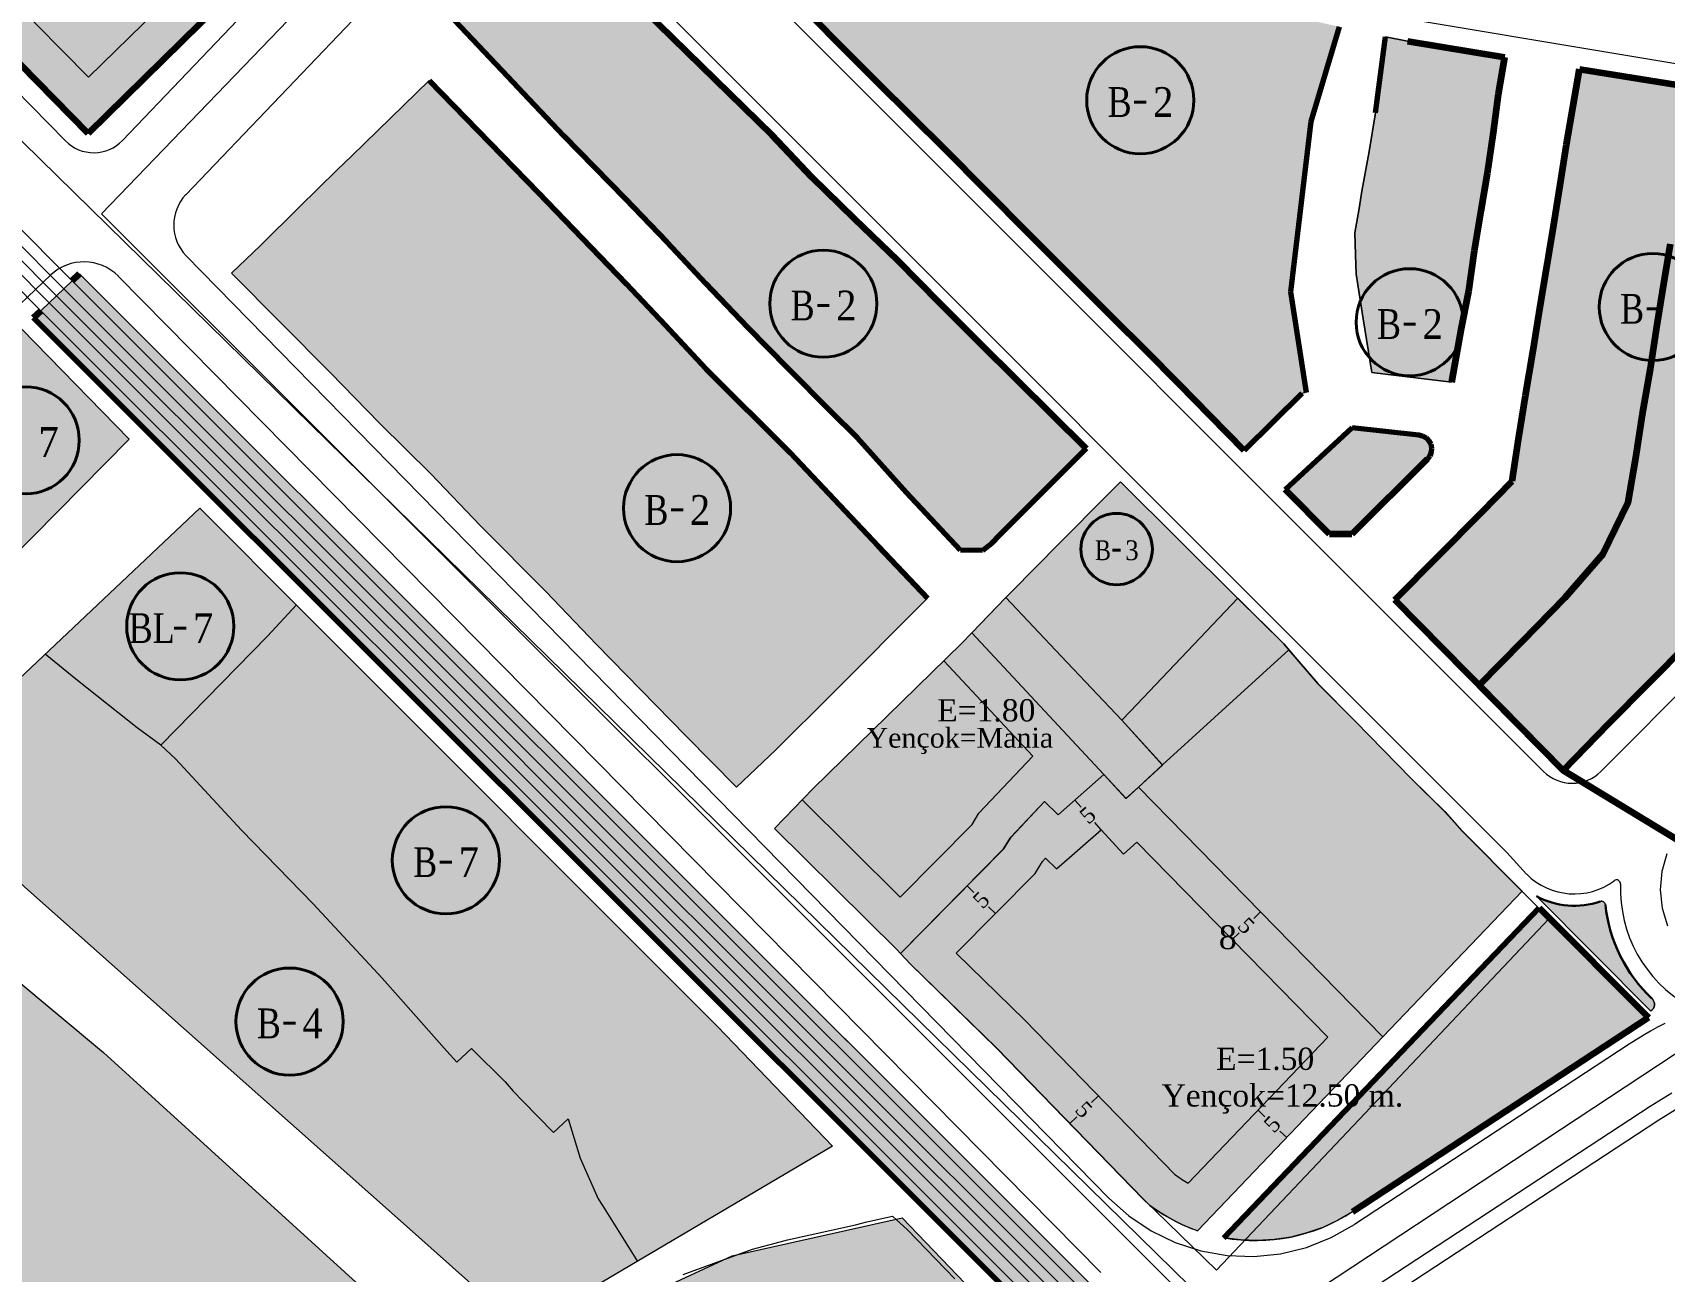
# Model space of a CAD drawing. Header units: metres. Extents: x 575880 to 576669, y 4390634 to 4391284.
# Drawn here: x 575994.5 to 576200.1, y 4390851.8 to 4391007.9 of the extents above; entities that cross this region are included whole.
import ezdxf

# ---------------------------------------------------------------- set-up
doc = ezdxf.new("R2010")
doc.units = ezdxf.units.M
for name, color, linetype, lineweight in [('B_ADAKENARI', 5, 'Continuous', 0), ('B_HAT_KADEME', 18, 'Continuous', 0), ('BALRAY_ÖNERI_HAT', 6, 'Continuous', 0), ('HAT_RAYLI_TOPLU_TAS', 9, 'Continuous', 0), ('KALDIRIM', 21, 'Continuous', 0), ('PL_ARA_ISTASYON_ALT', 9, 'Continuous', 0), ('PL_CAMI', 151, 'Continuous', 0), ('PL_IHA', 163, 'Continuous', 0), ('PL_KONUT_TICARET', 33, 'Continuous', 0), ('PL_KULTUREL_TESIS', 151, 'Continuous', 0), ('PL_PARK', 97, 'Continuous', 0), ('PL_PASIF_YESIL', 93, 'Continuous', 0), ('PL_RESMI_KURUM', 163, 'Continuous', 0), ('PL_TICARET', 12, 'Continuous', 0), ('PL_TRAFO_ALANI', 9, 'Continuous', 0), ('PROJE_ALAN_SINIRI', 30, 'Continuous', 90), ('ROL_CEPHE', 1, 'Continuous', 0), ('SEMBOL', 18, 'Continuous', 0), ('SM_YUKSEKLIK', 18, 'Continuous', 0), ('SNR_MAHALLE', 18, 'Continuous', 0), ('SNR_OZEL_PROJE', 18, 'Continuous', 0), ('SNR_SAGLIKLASTIRMA', 152, 'Continuous', 0), ('SNR_YAPIYAK', 18, 'Continuous', 0), ('TESCILLI_PARSEL', 18, 'Continuous', 5)]:
    doc.layers.add(name, color=color, linetype=linetype, lineweight=lineweight)
doc.styles.get("Standard").update_dxf_attribs({"font": 'times.ttf'})

msp = doc.modelspace()

# ---------------------------------------------------------------- hatches: boundary and pattern name
at = {"layer": 'PL_ARA_ISTASYON_ALT'}
msp.add_hatch(color=256, dxfattribs=at).paths.add_polyline_path([(576055.67, 4390922.22), (576062.77, 4390915.13), (576131.69, 4390846.26), (576190.04, 4390787.95), (576184.38, 4390782.29), (576057.12, 4390909.47), (576050.02, 4390916.56), (575994.58, 4390971.96), (575999.43, 4390976.63), (576000.34, 4390977.51)])
at = {"layer": 'PL_CAMI'}
msp.add_hatch(color=256, dxfattribs=at).paths.add_polyline_path([(576118.9, 4390842.99), (576102.03, 4390825.81), (576105.64, 4390803.74), (576106.8, 4390796.97), (576104.71, 4390792.6), (576104.05, 4390792.84), (576088.51, 4390800.99), (576086.03, 4390812.1), (576051.17, 4390836.46), (576072.67, 4390849.11), (576082.61, 4390853.72), (576104.02, 4390858.51)])
at = {"layer": 'PL_IHA'}
msp.add_hatch(color=256, dxfattribs=at).paths.add_polyline_path([(576129.45, 4390914.41), (576123.68, 4390909.33), (576121.98, 4390911), (576117.71, 4390906.49), (576116.81, 4390905.01), (576103.81, 4390891.85), (576103.39, 4390892.29), (576087.96, 4390907.58), (576092.81, 4390912.65), (576111.51, 4390930.9), (576112.81, 4390932.25)])
at = {"layer": 'PL_KONUT_TICARET'}
msp.add_hatch(color=256, dxfattribs=at).paths.add_polyline_path([(575940.81, 4391140.94), (575950.12, 4391132.98), (576044.4, 4391037.4), (576001.45, 4390995.22), (575893.14, 4391105.42), (575893.03, 4391105.53), (575893.03, 4391106), (575909.48, 4391122.81), (575914.04, 4391142.26)])
at = {"layer": 'PL_KULTUREL_TESIS'}
msp.add_hatch(color=256, dxfattribs=at).paths.add_polyline_path([(576132.24, 4390911.39), (576133.81, 4390912.82), (576164.62, 4390881.32), (576141.27, 4390856.87), (576140.47, 4390857.17), (576139.67, 4390857.5), (576138.9, 4390857.85), (576138.13, 4390858.24), (576137.39, 4390858.66), (576136.66, 4390859.1), (576135.94, 4390859.58), (576135.25, 4390860.08), (576134.42, 4390860.88), (576115.94, 4390879.91), (576105.04, 4390890.55), (576103.81, 4390891.85), (576116.81, 4390905.01), (576117.71, 4390906.49), (576121.98, 4390911), (576123.68, 4390909.33), (576129.45, 4390914.41)])
at = {"layer": 'PL_PARK'}
for points in [[(576169.13, 4390957.22), (576169.62, 4390957.09), (576170.06, 4390956.83), (576170.41, 4390956.47), (576170.64, 4390956.02), (576170.74, 4390955.52), (576170.69, 4390955.02), (576170.51, 4390954.54), (576170.21, 4390954.14), (576160.7, 4390944.7), (576157.87, 4390944.71), (576152.3, 4390950.32), (576160.76, 4390958.13)], [(576156.41, 4390925.86), (576161.13, 4390921.14), (576168.17, 4390913.9), (576172.39, 4390909.74), (576174.57, 4390907.33), (576182.16, 4390899.69), (576164.62, 4390881.32), (576133.81, 4390912.82), (576136.85, 4390915.6), (576152.76, 4390930.13)], [(576198.08, 4390883.78), (576160.79, 4390859.28), (576158.96, 4390858.21), (576157.05, 4390857.31), (576155.05, 4390856.6), (576153, 4390856.08), (576150.91, 4390855.76), (576148.79, 4390855.64), (576146.68, 4390855.72), (576144.58, 4390856), (576170.58, 4390883.22), (576184.31, 4390897.6)]]:
    msp.add_hatch(color=256, dxfattribs=at).paths.add_polyline_path(points)
at = {"layer": 'PL_PASIF_YESIL'}
msp.add_hatch(color=256, dxfattribs=at).paths.add_polyline_path([(576184.89, 4390898.62), (576185.87, 4390898.27), (576186.88, 4390898.03), (576187.9, 4390897.89), (576188.94, 4390897.86), (576189.98, 4390897.93), (576191, 4390898.12), (576191.99, 4390898.4), (576192.1, 4390898.43), (576192.21, 4390898.43), (576192.32, 4390898.4), (576192.42, 4390898.35), (576192.51, 4390898.28), (576192.58, 4390898.19), (576192.63, 4390898.09), (576192.65, 4390897.98), (576192.91, 4390896.32), (576193.3, 4390894.68), (576193.85, 4390893.08), (576194.53, 4390891.54), (576195.34, 4390890.06), (576196.29, 4390888.66), (576197.35, 4390887.35), (576198.52, 4390886.14), (576198.67, 4390885.97), (576198.77, 4390885.77), (576198.83, 4390885.55), (576198.84, 4390885.33), (576198.79, 4390885.11), (576198.7, 4390884.9), (576198.56, 4390884.72), (576198.39, 4390884.58), (576183.96, 4390899.07)])
at = {"layer": 'PL_RESMI_KURUM'}
msp.add_hatch(color=256, dxfattribs=at).paths.add_polyline_path([(576146.31, 4390936.64), (576152.13, 4390930.87), (576152.76, 4390930.13), (576136.85, 4390915.6), (576131.72, 4390921.26), (576124.09, 4390929.32), (576117.11, 4390936.7), (576117.11, 4390936.7), (576117.77, 4390937.38), (576123.95, 4390943.63), (576129.73, 4390949.47), (576131.53, 4390951.29)])
at = {"layer": 'PL_TICARET'}
for points in [[(576131.86, 4391025.47), (576147.83, 4391011.2), (576159.11, 4391008.66), (576155.54, 4390996.73), (576152.97, 4390975.23), (576154.93, 4390962.56), (576154.38, 4390962.41), (576147.14, 4390955.24), (576142.9, 4390959.58), (576138.89, 4390963.64), (576134.74, 4390967.86), (576130.61, 4390971.94), (576125.29, 4390977.27), (576119.97, 4390982.59), (576114.63, 4390987.96), (576109.39, 4390993.21), (576105.25, 4390997.35), (576100.9, 4391001.66), (576096.7, 4391005.86), (576092.48, 4391010.11), (576088.4, 4391014.25), (576083.55, 4391019.15), (576079.03, 4391023.7), (576074.31, 4391028.4), (576069.67, 4391032.98), (576065.49, 4391037.24), (576087.65, 4391059.96), (576092, 4391064.27)], [(576059.99, 4391022.47), (576064.89, 4391017.55), (576069.71, 4391012.57), (576087.62, 4390995.03), (576092.63, 4390989.69), (576097.99, 4390984.5), (576103.43, 4390979.25), (576108.74, 4390973.84), (576113.71, 4390968.92), (576118.53, 4390964.1), (576122.78, 4390959.9), (576127.23, 4390955.49), (576116.31, 4390944.58), (576115.28, 4390943.5), (576114.16, 4390942.63), (576111.37, 4390942.67), (576104.57, 4390949.94), (576098.4, 4390956.83), (576095.06, 4390960.14), (576089.68, 4390965.59), (576084.57, 4390970.75), (576079.3, 4390976.29), (576074.42, 4390981.49), (576069.16, 4390986.95), (576061.38, 4390994.92), (576056.29, 4391000.33), (576055.04, 4391001.65), (576043.46, 4391013.97), (576043.45, 4391016.87), (576054.22, 4391028.29)], [(576167.7, 4391006.85), (576179.94, 4391004.84), (576179.16, 4391000.17), (576178.5, 4390995.34), (576177.77, 4390990.18), (576176.96, 4390985.45), (576176.41, 4390982.18), (576176.11, 4390980.4), (576175.39, 4390975.31), (576174.43, 4390970.44), (576173.26, 4390963.85), (576163.23, 4390965.07), (576162.11, 4390971.85), (576161.25, 4390977.46), (576161.17, 4390979.93), (576161.08, 4390982.68), (576161.61, 4390985.77), (576161.97, 4390987.92), (576162.88, 4390992.95), (576163.69, 4390997.81), (576164.94, 4391007.41)], [(576218.91, 4390998.57), (576218.15, 4390993.26), (576217.38, 4390988.37), (576215.96, 4390979.1), (576215.15, 4390974.14), (576214.66, 4390971), (576214.31, 4390968.7), (576213.33, 4390963.23), (576212.35, 4390957.99), (576211.46, 4390952.19), (576210.6, 4390946.63), (576209.38, 4390940.64), (576207.55, 4390935.85), (576203.05, 4390930.87), (576198.11, 4390925.91), (576193.01, 4390920.73), (576187.35, 4390914.9), (576166.12, 4390936.43), (576177, 4390947.37), (576180.9, 4390951.36), (576181.75, 4390956.94), (576182.57, 4390962.15), (576183.54, 4390967.84), (576184.44, 4390973.41), (576185.35, 4390978.91), (576185.48, 4390979.64), (576186.21, 4390984), (576186.95, 4390988.74), (576187.77, 4390993.81), (576189.4, 4391003.3)], [(576058.18, 4390987.76), (576069.27, 4390976.27), (576074.15, 4390971.04), (576079.3, 4390965.53), (576089.92, 4390954.93), (576100.99, 4390943.2), (576107.23, 4390936.62), (576095.22, 4390924.56), (576088.12, 4390917.49), (576083.16, 4390912.8), (576076.79, 4390919.27), (576065.53, 4390930.79), (576059.14, 4390937.47), (576050.89, 4390945.74), (576044.63, 4390952.3), (576038.22, 4390958.65), (576031.96, 4390965.08), (576019.51, 4390977.59), (576023.18, 4390981.1), (576028.05, 4390985.91), (576032.82, 4390990.62), (576034.69, 4390992.37), (576044.43, 4391001.87)], [(576006.63, 4390956.69), (575994.57, 4390944.45), (575987.79, 4390937.64), (575973.11, 4390923.23), (575958.34, 4390937.2), (575972.04, 4390950.26), (575993.11, 4390970.54)], [(576028.69, 4390934.77), (576080.77, 4390882.64), (576095.26, 4390867.54), (576061.82, 4390847.8), (576060.54, 4390847.17), (576059.19, 4390846.76), (576057.78, 4390846.56), (576056.36, 4390846.59), (576054.96, 4390846.83), (576053.62, 4390847.3), (576052.37, 4390847.97), (576051.23, 4390848.83), (576041.55, 4390857.44), (576009.35, 4390886.08), (575993.45, 4390900.25), (575979.08, 4390913.54), (576015.52, 4390947.96)], [(575987.66, 4390892.93), (575991.71, 4390889.11), (576003.37, 4390879.36), (576040.81, 4390845.29), (576040.42, 4390842.51), (575998.72, 4390846.86), (575957.33, 4390849.26), (575923.37, 4390857.63), (575922.22, 4390870.54), (575922.26, 4390885.7), (575934.86, 4390887.03), (575954.74, 4390889.13), (575957.73, 4390892.12), (575949.44, 4390878.62), (575947.6, 4390874.22), (575946.9, 4390872.57), (575949.48, 4390871.06), (575966.61, 4390865.37), (575967.1, 4390868.29), (575968.63, 4390872.01), (575987.38, 4390893.2)]]:
    msp.add_hatch(color=256, dxfattribs=at).paths.add_polyline_path(points)
at = {"layer": 'PL_TRAFO_ALANI'}
msp.add_hatch(color=256, dxfattribs=at).paths.add_polyline_path([(576124.09, 4390929.32), (576131.72, 4390921.26), (576136.85, 4390915.6), (576133.81, 4390912.82), (576132.24, 4390911.39), (576129.45, 4390914.41), (576112.81, 4390932.25), (576117.11, 4390936.7)])

# ---------------------------------------------------------------- linework, layer by layer
at = {"layer": 'B_ADAKENARI', "lineweight": 120}
for p, q in [((576001.45, 4390995.22), (575893.14, 4391105.42)), ((576167.7, 4391006.85), (576179.94, 4391004.84)), ((576189.4, 4391003.3), (576218.91, 4390998.57)), ((575999.43, 4390976.63), (576000.34, 4390977.51)), ((575994.58, 4390971.96), (575995.51, 4390972.85)), ((576198.08, 4390883.78), (576160.79, 4390859.28))]:
    msp.add_line(p, q, dxfattribs=at)
at = {"layer": 'B_ADAKENARI', "lineweight": 158}
for p, q in [((576044.4, 4391037.4), (576001.45, 4390995.22)), ((576069.71, 4391012.57), (576087.62, 4390995.03)), ((576096.7, 4391005.86), (576092.48, 4391010.11)), ((576100.9, 4391001.66), (576096.7, 4391005.86)), ((576105.25, 4390997.35), (576100.9, 4391001.66)), ((576109.39, 4390993.21), (576105.25, 4390997.35)), ((576087.62, 4390995.03), (576092.63, 4390989.69)), ((576114.63, 4390987.96), (576109.39, 4390993.21)), ((576092.63, 4390989.69), (576097.99, 4390984.5)), ((576119.97, 4390982.59), (576114.63, 4390987.96)), ((576097.99, 4390984.5), (576103.43, 4390979.25)), ((576125.29, 4390977.27), (576119.97, 4390982.59)), ((576103.43, 4390979.25), (576108.74, 4390973.84)), ((576130.61, 4390971.94), (576125.29, 4390977.27)), ((576108.74, 4390973.84), (576113.71, 4390968.92)), ((576134.74, 4390967.86), (576130.61, 4390971.94)), ((576113.71, 4390968.92), (576118.53, 4390964.1)), ((576138.89, 4390963.64), (576134.74, 4390967.86)), ((576118.53, 4390964.1), (576122.78, 4390959.9)), ((576142.9, 4390959.58), (576138.89, 4390963.64)), ((576122.78, 4390959.9), (576127.23, 4390955.49)), ((576147.14, 4390955.24), (576142.9, 4390959.58)), ((576157.87, 4390944.71), (576152.3, 4390950.32)), ((576187.35, 4390914.9), (576166.12, 4390936.43)), ((576203.05, 4390930.87), (576198.11, 4390925.91)), ((576198.11, 4390925.91), (576193.01, 4390920.73)), ((576193.01, 4390920.73), (576187.35, 4390914.9)), ((576184.31, 4390897.6), (576198.08, 4390883.78))]:
    msp.add_line(p, q, dxfattribs=at)
at = {"layer": 'B_ADAKENARI', "lineweight": 70}
for p, q in [((576055.04, 4391001.65), (576043.46, 4391013.97)), ((576159.11, 4391008.66), (576155.54, 4390996.73)), ((576163.69, 4390997.81), (576164.94, 4391007.41)), ((576044.43, 4391001.87), (576058.18, 4390987.76)), ((576056.29, 4391000.33), (576055.04, 4391001.65)), ((576061.38, 4390994.92), (576056.29, 4391000.33)), ((576155.54, 4390996.73), (576152.97, 4390975.23)), ((576069.16, 4390986.95), (576061.38, 4390994.92)), ((576058.18, 4390987.76), (576069.27, 4390976.27)), ((576074.42, 4390981.49), (576069.16, 4390986.95)), ((576079.3, 4390976.29), (576074.42, 4390981.49)), ((576069.27, 4390976.27), (576074.15, 4390971.04)), ((576084.57, 4390970.75), (576079.3, 4390976.29)), ((576152.97, 4390975.23), (576154.93, 4390962.56)), ((576050.02, 4390916.56), (575994.58, 4390971.96)), ((576074.15, 4390971.04), (576079.3, 4390965.53)), ((576089.68, 4390965.59), (576084.57, 4390970.75)), ((576079.3, 4390965.53), (576089.92, 4390954.93)), ((576095.06, 4390960.14), (576089.68, 4390965.59)), ((576154.38, 4390962.41), (576147.14, 4390955.24)), ((576098.4, 4390956.83), (576095.06, 4390960.14)), ((576152.3, 4390950.32), (576160.76, 4390958.13)), ((576160.76, 4390958.13), (576169.13, 4390957.22)), ((576104.57, 4390949.94), (576098.4, 4390956.83)), ((576127.23, 4390955.49), (576116.31, 4390944.58)), ((576169.13, 4390957.22), (576169.62, 4390957.09)), ((576169.62, 4390957.09), (576170.06, 4390956.83)), ((576170.06, 4390956.83), (576170.41, 4390956.47)), ((576170.41, 4390956.47), (576170.64, 4390956.02)), ((576170.64, 4390956.02), (576170.74, 4390955.52)), ((576170.74, 4390955.52), (576170.69, 4390955.02)), ((576089.92, 4390954.93), (576100.99, 4390943.2)), ((576170.51, 4390954.54), (576170.21, 4390954.14)), ((576170.69, 4390955.02), (576170.51, 4390954.54)), ((576111.37, 4390942.67), (576104.57, 4390949.94)), ((576100.99, 4390943.2), (576107.23, 4390936.62)), ((576115.28, 4390943.5), (576114.16, 4390942.63)), ((576116.31, 4390944.58), (576115.28, 4390943.5)), ((576114.16, 4390942.63), (576111.37, 4390942.67)), ((576057.12, 4390909.47), (576050.02, 4390916.56)), ((576184.38, 4390782.29), (576057.12, 4390909.47)), ((576170.58, 4390883.22), (576184.31, 4390897.6)), ((576144.58, 4390856), (576170.58, 4390883.22))]:
    msp.add_line(p, q, dxfattribs=at)
at = {"layer": 'B_ADAKENARI', "lineweight": 0}
for p, q in [((576167.7, 4391006.85), (576164.94, 4391007.41)), ((576163.69, 4390997.81), (576162.88, 4390992.95)), ((576162.88, 4390992.95), (576161.97, 4390987.92)), ((576161.97, 4390987.92), (576161.61, 4390985.77)), ((576161.61, 4390985.77), (576161.08, 4390982.68)), ((576161.08, 4390982.68), (576161.17, 4390979.93)), ((576161.17, 4390979.93), (576161.25, 4390977.46)), ((576055.67, 4390922.22), (576000.34, 4390977.51)), ((576019.51, 4390977.59), (576031.96, 4390965.08)), ((576161.25, 4390977.46), (576162.11, 4390971.85)), ((576162.11, 4390971.85), (576163.23, 4390965.07)), ((576031.96, 4390965.08), (576038.22, 4390958.65)), ((576163.23, 4390965.07), (576173.26, 4390963.85)), ((576038.22, 4390958.65), (576044.63, 4390952.3)), ((576044.63, 4390952.3), (576050.89, 4390945.74)), ((576131.53, 4390951.29), (576129.73, 4390949.47)), ((576146.31, 4390936.64), (576131.53, 4390951.29)), ((576129.73, 4390949.47), (576123.95, 4390943.63)), ((576050.89, 4390945.74), (576059.14, 4390937.47)), ((576123.95, 4390943.63), (576117.77, 4390937.38)), ((576059.14, 4390937.47), (576065.53, 4390930.79)), ((576117.11, 4390936.7), (576112.81, 4390932.25)), ((576117.77, 4390937.38), (576117.11, 4390936.7)), ((576117.11, 4390936.7), (576117.11, 4390936.7)), ((576095.22, 4390924.56), (576107.23, 4390936.62)), ((576152.13, 4390930.87), (576146.31, 4390936.64)), ((576065.53, 4390930.79), (576076.79, 4390919.27)), ((576111.51, 4390930.9), (576092.81, 4390912.65)), ((576112.81, 4390932.25), (576111.51, 4390930.9)), ((576152.76, 4390930.13), (576152.13, 4390930.87)), ((576152.76, 4390930.13), (576152.76, 4390930.13)), ((576156.41, 4390925.86), (576152.76, 4390930.13)), ((576088.12, 4390917.49), (576095.22, 4390924.56)), ((576161.13, 4390921.14), (576156.41, 4390925.86)), ((576062.77, 4390915.13), (576055.67, 4390922.22)), ((576168.17, 4390913.9), (576161.13, 4390921.14)), ((576076.79, 4390919.27), (576083.16, 4390912.8)), ((576083.16, 4390912.8), (576088.12, 4390917.49)), ((576131.69, 4390846.26), (576062.77, 4390915.13)), ((576092.81, 4390912.65), (576087.96, 4390907.58)), ((576172.39, 4390909.74), (576168.17, 4390913.9)), ((576174.57, 4390907.33), (576172.39, 4390909.74)), ((576087.96, 4390907.58), (576103.39, 4390892.29)), ((576182.16, 4390899.69), (576174.57, 4390907.33)), ((576164.62, 4390881.32), (576182.16, 4390899.69)), ((576183.96, 4390899.07), (576198.39, 4390884.58)), ((576103.39, 4390892.29), (576103.81, 4390891.85)), ((576103.81, 4390891.85), (576105.04, 4390890.55)), ((576105.04, 4390890.55), (576115.94, 4390879.91)), ((576141.27, 4390856.87), (576164.62, 4390881.32)), ((576115.94, 4390879.91), (576134.42, 4390860.88)), ((576134.42, 4390860.88), (576135.25, 4390860.08))]:
    msp.add_line(p, q, dxfattribs=at)
at = {"layer": 'B_ADAKENARI', "lineweight": 100}
for p, q in [((576179.94, 4391004.84), (576179.16, 4391000.17)), ((576187.77, 4390993.81), (576189.4, 4391003.3)), ((576179.16, 4391000.17), (576178.5, 4390995.34)), ((576178.5, 4390995.34), (576177.77, 4390990.18)), ((576186.95, 4390988.74), (576187.77, 4390993.81)), ((576177.77, 4390990.18), (576176.96, 4390985.45)), ((576186.21, 4390984), (576186.95, 4390988.74)), ((576176.96, 4390985.45), (576176.41, 4390982.18)), ((576185.48, 4390979.64), (576186.21, 4390984)), ((576176.41, 4390982.18), (576176.11, 4390980.4)), ((576176.11, 4390980.4), (576175.39, 4390975.31)), ((576184.44, 4390973.41), (576185.35, 4390978.91)), ((576185.35, 4390978.91), (576185.48, 4390979.64)), ((576175.39, 4390975.31), (576174.43, 4390970.44)), ((576183.54, 4390967.84), (576184.44, 4390973.41)), ((576174.43, 4390970.44), (576173.26, 4390963.85)), ((576182.57, 4390962.15), (576183.54, 4390967.84)), ((576181.75, 4390956.94), (576182.57, 4390962.15)), ((576180.9, 4390951.36), (576181.75, 4390956.94)), ((576170.21, 4390954.14), (576160.7, 4390944.7)), ((576177, 4390947.37), (576180.9, 4390951.36)), ((576166.12, 4390936.43), (576177, 4390947.37)), ((576160.7, 4390944.7), (576157.87, 4390944.71))]:
    msp.add_line(p, q, dxfattribs=at)
at = {"layer": 'B_ADAKENARI'}
msp.add_line((576154.93, 4390962.56), (576154.38, 4390962.41), dxfattribs=at)
at = {"layer": 'B_ADAKENARI', "lineweight": 30}
for centre, radius, start, end in [((576188.73, 4390907.85), 10, 241.5097, 289.0702), ((576211.55, 4390899.98), 19, 186.0294, 226.7282)]:
    msp.add_arc(centre, radius, start, end, dxfattribs=at)
at = {"layer": 'B_ADAKENARI', "lineweight": 0}
for centre, radius, start, end in [((576192.16, 4390897.93), 0.5, 6.0294, 109.0702), ((576197.84, 4390885.42), 1, 303.2969, 46.7282), ((576148.58, 4390877.87), 22.23, 233.1532, 250.7993), ((576148.58, 4390877.87), 22.23, 259.6389, 303.2969)]:
    msp.add_arc(centre, radius, start, end, dxfattribs=at)
at = {"layer": 'B_HAT_KADEME'}
for p, q in [((576034.69, 4390992.37), (576044.43, 4391001.87)), ((576032.82, 4390990.62), (576034.69, 4390992.37)), ((576028.05, 4390985.91), (576032.82, 4390990.62)), ((576023.18, 4390981.1), (576028.05, 4390985.91)), ((576019.51, 4390977.59), (576023.18, 4390981.1)), ((576117.11, 4390936.7, 176.51), (576124.09, 4390929.32, 176.51)), ((576027.69, 4390935.78), (576024.07, 4390931.84)), ((576024.07, 4390931.84), (576010.63, 4390918.09)), ((576129.45, 4390914.41, 175.66), (576112.81, 4390932.25, 175.64)), ((576000.11, 4390926.25), (575996.03, 4390929.55)), ((576124.09, 4390929.32, 176.51), (576131.72, 4390921.26, 176.54)), ((576136.85, 4390915.6, 176.56), (576152.76, 4390930.13, 30.77)), ((576007.62, 4390920.28), (576000.11, 4390926.25)), ((576010.63, 4390918.09), (576007.62, 4390920.28)), ((576131.72, 4390921.26, 176.54), (576136.85, 4390915.6, 176.56)), ((576010.63, 4390918.09), (576012.47, 4390916.38)), ((576012.47, 4390916.38), (576020.77, 4390907.36)), ((576123.68, 4390909.33), (576129.45, 4390914.41)), ((576132.24, 4390911.39, 175.86), (576129.45, 4390914.41, 175.66)), ((576136.85, 4390915.6, 176.56), (576133.81, 4390912.82, 176.07)), ((576133.81, 4390912.82, 176.07), (576132.24, 4390911.39, 175.86)), ((576133.81, 4390912.82), (576164.62, 4390881.32)), ((576117.71, 4390906.49), (576121.98, 4390911)), ((576121.98, 4390911), (576123.68, 4390909.33)), ((576020.77, 4390907.36), (576023.81, 4390904.25)), ((576116.81, 4390905.01), (576117.71, 4390906.49)), ((576023.81, 4390904.25), (576029.82, 4390898.09)), ((576103.81, 4390891.85), (576116.81, 4390905.01)), ((576029.82, 4390898.09), (576038.5, 4390888.71)), ((576038.5, 4390888.71), (576042.46, 4390884.26)), ((576042.46, 4390884.26), (576046.67, 4390879.53)), ((576046.67, 4390879.53), (576047.91, 4390878.15)), ((576047.91, 4390878.15), (576049.76, 4390879.87)), ((576049.76, 4390879.87), (576054.01, 4390875.65)), ((576054.01, 4390875.65), (576055.01, 4390874.47)), ((576055.01, 4390874.47), (576056.23, 4390873.22)), ((576056.23, 4390873.22), (576060.1, 4390869.25)), ((576060.1, 4390869.25), (576061.96, 4390871)), ((576061.96, 4390871), (576063.46, 4390866.03)), ((576063.46, 4390866.03), (576065.72, 4390860.89)), ((576065.72, 4390860.89), (576066.26, 4390860.06)), ((576066.26, 4390860.06), (576070.66, 4390853.01))]:
    msp.add_line(p, q, dxfattribs=at)
at = {"layer": 'BALRAY_ÖNERI_HAT'}
for p, q in [((575989.13, 4390986.96), (576001.1, 4390974.95)), ((575986.29, 4390984.14), (575998.27, 4390972.12)), ((575988.11, 4390985.94), (576000.08, 4390973.93)), ((575985.27, 4390983.12), (575997.25, 4390971.1)), ((576053.75, 4390920.3), (576000.08, 4390973.93)), ((576054.77, 4390921.31), (576001.1, 4390974.95)), ((576051.94, 4390918.48), (575998.27, 4390972.12)), ((576050.92, 4390917.47), (575997.25, 4390971.1)), ((576060.85, 4390913.2), (576053.75, 4390920.3)), ((576061.87, 4390914.22), (576054.77, 4390921.31)), ((576059.04, 4390911.39), (576051.94, 4390918.48)), ((576058.02, 4390910.37), (576050.92, 4390917.47)), ((576189.13, 4390787.05), (576061.87, 4390914.22)), ((576188.11, 4390786.03), (576060.85, 4390913.2)), ((576185.29, 4390783.2), (576058.02, 4390910.37)), ((576186.3, 4390784.22), (576059.04, 4390911.39))]:
    msp.add_line(p, q, dxfattribs=at)
at = {"layer": 'HAT_RAYLI_TOPLU_TAS'}
for p, q in [((575987.2, 4390985.04), (575999.17, 4390973.03)), ((576052.85, 4390919.39), (575999.17, 4390973.03)), ((576059.94, 4390912.3), (576052.85, 4390919.39)), ((576187.21, 4390785.12), (576059.94, 4390912.3))]:
    msp.add_line(p, q, dxfattribs=at)
at = {"layer": 'KALDIRIM'}
for p, q in [((575893.03, 4391101.68), (575998.59, 4390994.28)), ((576044.72, 4391035.07), (576005.77, 4390994.33)), ((576184.86, 4390914.79), (576064.52, 4391035.25)), ((576052.53, 4391028.05), (576013.77, 4390987.49)), ((576180.22, 4390904.58), (576056.83, 4391028.1)), ((576217.48, 4391001.34), (576156.45, 4391011.52)), ((576013.81, 4390979.8), (576130.09, 4390861)), ((575923.91, 4390908), (575996.72, 4390977.34)), ((576005.25, 4390977.2), (576129.06, 4390851.62)), ((576192.09, 4390914.79), (576207, 4390929.78)), ((576180.22, 4390904.58), (576182.73, 4390901.83)), ((576200.4, 4390904.41), (576199.75, 4390902.18)), ((576199.75, 4390902.18), (576199.55, 4390899.87)), ((576199.55, 4390899.87), (576199.8, 4390897.56)), ((576199.8, 4390897.56), (576200.48, 4390895.34)), ((576197.42, 4390881.5), (576196.53, 4390880.96)), ((576198.32, 4390882.03), (576197.42, 4390881.5)), ((576199.24, 4390882.54), (576198.32, 4390882.03)), ((576200.16, 4390883.02), (576199.24, 4390882.54)), ((576195.65, 4390880.39), (576161.05, 4390857.66)), ((576196.53, 4390880.96), (576195.65, 4390880.39)), ((576201.03, 4390874.23), (576198.28, 4390872.55)), ((576198.28, 4390872.55), (576161.22, 4390848.2)), ((576130.09, 4390861), (576132.61, 4390858.76)), ((576132.61, 4390858.76), (576135.41, 4390856.89)), ((576135.41, 4390856.89), (576138.44, 4390855.41)), ((576158.11, 4390856.01), (576161.05, 4390857.66)), ((576138.44, 4390855.41), (576141.65, 4390854.37)), ((576151.69, 4390853.98), (576154.97, 4390854.78)), ((576154.97, 4390854.78), (576158.11, 4390856.01)), ((576141.65, 4390854.37), (576144.97, 4390853.78)), ((576144.97, 4390853.78), (576148.34, 4390853.65)), ((576148.34, 4390853.65), (576151.69, 4390853.98))]:
    msp.add_line(p, q, dxfattribs=at)
for centre, radius, start, end in [((576002.16, 4390997.78), 5, 224.5052, 316.2914), ((576017.77, 4390983.67), 5.54, 136.2914, 224.3862), ((576000.92, 4390972.93), 6.09, 44.5923, 133.5973), ((576188.47, 4390918.4), 5.11, 224.9704, 315.1511), ((576188.73, 4390907.85), 8.5, 225.1509, 306.3463), ((576194.06, 4390900.61), 0.5, 357.9485, 126.3463), ((576211.55, 4390899.98), 17, 177.9485, 239.9439)]:
    msp.add_arc(centre, radius, start, end, dxfattribs=at)
at = {"layer": 'PL_ARA_ISTASYON_ALT'}
msp.add_polyline3d([(576055.67, 4390922.22, 0), (576062.77, 4390915.13, 0), (576131.69, 4390846.26, 0), (576190.04, 4390787.95, 0), (576184.38, 4390782.29, 0), (576057.12, 4390909.47, 0), (576050.02, 4390916.56, 0), (575994.58, 4390971.96, 0), (575999.43, 4390976.63, 0), (576000.34, 4390977.51, 0), (576055.67, 4390922.22, 0)], close=True, dxfattribs=at)
at = {"layer": 'PL_CAMI'}
msp.add_polyline3d([(576118.9, 4390842.99, 0), (576102.03, 4390825.81, 0), (576105.64, 4390803.74, 0), (576106.8, 4390796.97, 0), (576104.71, 4390792.6, 0), (576104.05, 4390792.84, 0), (576088.51, 4390800.99, 0), (576086.03, 4390812.1, 0), (576051.17, 4390836.46, 0), (576072.67, 4390849.11, 0), (576082.61, 4390853.72, 0), (576104.02, 4390858.51, 0), (576118.9, 4390842.99, 0)], close=True, dxfattribs=at)
at = {"layer": 'PL_IHA'}
msp.add_polyline3d([(576129.45, 4390914.41, 0), (576123.68, 4390909.33, 0), (576121.98, 4390911, 0), (576117.71, 4390906.49, 0), (576116.81, 4390905.01, 0), (576103.81, 4390891.85, 0), (576103.39, 4390892.29, 0), (576087.96, 4390907.58, 0), (576092.81, 4390912.65, 0), (576111.51, 4390930.9, 0), (576112.81, 4390932.25, 0), (576129.45, 4390914.41, 0)], close=True, dxfattribs=at)
at = {"layer": 'PL_KONUT_TICARET'}
msp.add_polyline3d([(575940.81, 4391140.94, 0), (575950.12, 4391132.98, 0), (576044.4, 4391037.4, 0), (576001.45, 4390995.22, 0), (575893.14, 4391105.42, 0), (575893.03, 4391105.53, 0), (575893.03, 4391106, 0), (575909.48, 4391122.81, 0), (575914.04, 4391142.26, 0), (575940.81, 4391140.94, 0)], close=True, dxfattribs=at)
at = {"layer": 'PL_KULTUREL_TESIS'}
msp.add_polyline3d([(576132.24, 4390911.39, 0), (576133.81, 4390912.82, 0), (576164.62, 4390881.32, 0), (576141.27, 4390856.87, 0), (576140.47, 4390857.17, 0), (576139.67, 4390857.5, 0), (576138.9, 4390857.85, 0), (576138.13, 4390858.24, 0), (576137.39, 4390858.66, 0), (576136.66, 4390859.1, 0), (576135.94, 4390859.58, 0), (576135.25, 4390860.08, 0), (576134.42, 4390860.88, 0), (576115.94, 4390879.91, 0), (576105.04, 4390890.55, 0), (576103.81, 4390891.85, 0), (576116.81, 4390905.01, 0), (576117.71, 4390906.49, 0), (576121.98, 4390911, 0), (576123.68, 4390909.33, 0), (576129.45, 4390914.41, 0), (576132.24, 4390911.39, 0)], close=True, dxfattribs=at)
at = {"layer": 'PL_PARK'}
for points in [[(576169.13, 4390957.22, 0), (576169.62, 4390957.09, 0), (576170.06, 4390956.83, 0), (576170.41, 4390956.47, 0), (576170.64, 4390956.02, 0), (576170.74, 4390955.52, 0), (576170.69, 4390955.02, 0), (576170.51, 4390954.54, 0), (576170.21, 4390954.14, 0), (576160.7, 4390944.7, 0), (576157.87, 4390944.71, 0), (576152.3, 4390950.32, 0), (576160.76, 4390958.13, 0), (576169.13, 4390957.22, 0)], [(576156.41, 4390925.86, 0), (576161.13, 4390921.14, 0), (576168.17, 4390913.9, 0), (576172.39, 4390909.74, 0), (576174.57, 4390907.33, 0), (576182.16, 4390899.69, 0), (576164.62, 4390881.32, 0), (576133.81, 4390912.82, 0), (576136.85, 4390915.6, 0), (576152.76, 4390930.13, 0), (576156.41, 4390925.86, 0)], [(576198.08, 4390883.78, 0), (576160.79, 4390859.28, 0), (576158.96, 4390858.21, 0), (576157.05, 4390857.31, 0), (576155.05, 4390856.6, 0), (576153, 4390856.08, 0), (576150.91, 4390855.76, 0), (576148.79, 4390855.64, 0), (576146.68, 4390855.72, 0), (576144.58, 4390856, 0), (576170.58, 4390883.22, 0), (576184.31, 4390897.6, 0), (576198.08, 4390883.78, 0)]]:
    msp.add_polyline3d(points, close=True, dxfattribs=at)
at = {"layer": 'PL_PASIF_YESIL'}
msp.add_polyline3d([(576184.89, 4390898.62, 0), (576185.87, 4390898.27, 0), (576186.88, 4390898.03, 0), (576187.9, 4390897.89, 0), (576188.94, 4390897.86, 0), (576189.98, 4390897.93, 0), (576191, 4390898.12, 0), (576191.99, 4390898.4, 0), (576192.1, 4390898.43, 0), (576192.21, 4390898.43, 0), (576192.32, 4390898.4, 0), (576192.42, 4390898.35, 0), (576192.51, 4390898.28, 0), (576192.58, 4390898.19, 0), (576192.63, 4390898.09, 0), (576192.65, 4390897.98, 0), (576192.91, 4390896.32, 0), (576193.3, 4390894.68, 0), (576193.85, 4390893.08, 0), (576194.53, 4390891.54, 0), (576195.34, 4390890.06, 0), (576196.29, 4390888.66, 0), (576197.35, 4390887.35, 0), (576198.52, 4390886.14, 0), (576198.67, 4390885.97, 0), (576198.77, 4390885.77, 0), (576198.83, 4390885.55, 0), (576198.84, 4390885.33, 0), (576198.79, 4390885.11, 0), (576198.7, 4390884.9, 0), (576198.56, 4390884.72, 0), (576198.39, 4390884.58, 0), (576183.96, 4390899.07, 0), (576184.89, 4390898.62, 0)], close=True, dxfattribs=at)
at = {"layer": 'PL_RESMI_KURUM'}
msp.add_polyline3d([(576146.31, 4390936.64, 0), (576152.13, 4390930.87, 0), (576152.76, 4390930.13, 0), (576136.85, 4390915.6, 0), (576131.72, 4390921.26, 0), (576124.09, 4390929.32, 0), (576117.11, 4390936.7, 0), (576117.11, 4390936.7, 0), (576117.77, 4390937.38, 0), (576123.95, 4390943.63, 0), (576129.73, 4390949.47, 0), (576131.53, 4390951.29, 0), (576146.31, 4390936.64, 0)], close=True, dxfattribs=at)
at = {"layer": 'PL_TICARET'}
for points in [[(576069.71, 4391012.57, 0), (576087.62, 4390995.03, 0), (576092.63, 4390989.69, 0), (576097.99, 4390984.5, 0), (576103.43, 4390979.25, 0), (576108.74, 4390973.84, 0), (576113.71, 4390968.92, 0), (576118.53, 4390964.1, 0), (576122.78, 4390959.9, 0), (576127.23, 4390955.49, 0), (576116.31, 4390944.58, 0), (576115.28, 4390943.5, 0), (576114.16, 4390942.63, 0), (576111.37, 4390942.67, 0), (576104.57, 4390949.94, 0), (576098.4, 4390956.83, 0), (576095.06, 4390960.14, 0), (576089.68, 4390965.59, 0), (576084.57, 4390970.75, 0), (576079.3, 4390976.29, 0), (576074.42, 4390981.49, 0), (576069.16, 4390986.95, 0), (576061.38, 4390994.92, 0), (576056.29, 4391000.33, 0), (576055.04, 4391001.65, 0), (576043.46, 4391013.97, 0)], [(576159.11, 4391008.66, 0), (576155.54, 4390996.73, 0), (576152.97, 4390975.23, 0), (576154.93, 4390962.56, 0), (576154.38, 4390962.41, 0), (576147.14, 4390955.24, 0), (576142.9, 4390959.58, 0), (576138.89, 4390963.64, 0), (576134.74, 4390967.86, 0), (576130.61, 4390971.94, 0), (576125.29, 4390977.27, 0), (576119.97, 4390982.59, 0), (576114.63, 4390987.96, 0), (576109.39, 4390993.21, 0), (576105.25, 4390997.35, 0), (576100.9, 4391001.66, 0), (576096.7, 4391005.86, 0), (576092.48, 4391010.11, 0)], [(576203.05, 4390930.87, 0), (576198.11, 4390925.91, 0), (576193.01, 4390920.73, 0), (576187.35, 4390914.9, 0), (576166.12, 4390936.43, 0), (576177, 4390947.37, 0), (576180.9, 4390951.36, 0), (576181.75, 4390956.94, 0), (576182.57, 4390962.15, 0), (576183.54, 4390967.84, 0), (576184.44, 4390973.41, 0), (576185.35, 4390978.91, 0), (576185.48, 4390979.64, 0), (576186.21, 4390984, 0), (576186.95, 4390988.74, 0), (576187.77, 4390993.81, 0), (576189.4, 4391003.3, 0), (576218.91, 4390998.57, 0)]]:
    msp.add_polyline3d(points, dxfattribs=at)
for points in [[(576167.7, 4391006.85, 0), (576179.94, 4391004.84, 0), (576179.16, 4391000.17, 0), (576178.5, 4390995.34, 0), (576177.77, 4390990.18, 0), (576176.96, 4390985.45, 0), (576176.41, 4390982.18, 0), (576176.11, 4390980.4, 0), (576175.39, 4390975.31, 0), (576174.43, 4390970.44, 0), (576173.26, 4390963.85, 0), (576163.23, 4390965.07, 0), (576162.11, 4390971.85, 0), (576161.25, 4390977.46, 0), (576161.17, 4390979.93, 0), (576161.08, 4390982.68, 0), (576161.61, 4390985.77, 0), (576161.97, 4390987.92, 0), (576162.88, 4390992.95, 0), (576163.69, 4390997.81, 0), (576164.94, 4391007.41, 0), (576167.7, 4391006.85, 0)], [(576058.18, 4390987.76, 0), (576069.27, 4390976.27, 0), (576074.15, 4390971.04, 0), (576079.3, 4390965.53, 0), (576089.92, 4390954.93, 0), (576100.99, 4390943.2, 0), (576107.23, 4390936.62, 0), (576095.22, 4390924.56, 0), (576088.12, 4390917.49, 0), (576083.16, 4390912.8, 0), (576076.79, 4390919.27, 0), (576065.53, 4390930.79, 0), (576059.14, 4390937.47, 0), (576050.89, 4390945.74, 0), (576044.63, 4390952.3, 0), (576038.22, 4390958.65, 0), (576031.96, 4390965.08, 0), (576019.51, 4390977.59, 0), (576023.18, 4390981.1, 0), (576028.05, 4390985.91, 0), (576032.82, 4390990.62, 0), (576034.69, 4390992.37, 0), (576044.43, 4391001.87, 0), (576058.18, 4390987.76, 0)], [(576006.63, 4390956.69, 0), (575994.57, 4390944.45, 0), (575987.79, 4390937.64, 0), (575973.11, 4390923.23, 0), (575958.34, 4390937.2, 0), (575972.04, 4390950.26, 0), (575993.11, 4390970.54, 0), (576006.63, 4390956.69, 0)], [(576028.69, 4390934.77, 0), (576080.77, 4390882.64, 0), (576095.26, 4390867.54, 0), (576061.82, 4390847.8, 0), (576060.54, 4390847.17, 0), (576059.19, 4390846.76, 0), (576057.78, 4390846.56, 0), (576056.36, 4390846.59, 0), (576054.96, 4390846.83, 0), (576053.62, 4390847.3, 0), (576052.37, 4390847.97, 0), (576051.23, 4390848.83, 0), (576041.55, 4390857.44, 0), (576009.35, 4390886.08, 0), (575993.45, 4390900.25, 0), (575979.08, 4390913.54, 0), (576015.52, 4390947.96, 0), (576028.69, 4390934.77, 0)], [(575987.66, 4390892.93, 0), (575991.71, 4390889.11, 0), (576003.37, 4390879.36, 0), (576040.81, 4390845.29, 0), (576040.42, 4390842.51, 0), (575998.72, 4390846.86, 0), (575957.33, 4390849.26, 0), (575923.37, 4390857.63, 0), (575922.22, 4390870.54, 0), (575922.26, 4390885.7, 0), (575934.86, 4390887.03, 0), (575954.74, 4390889.13, 0), (575957.73, 4390892.12, 0), (575949.44, 4390878.62, 0), (575947.6, 4390874.22, 0), (575946.9, 4390872.57, 0), (575949.48, 4390871.06, 0), (575966.61, 4390865.37, 0), (575967.1, 4390868.29, 0), (575968.63, 4390872.01, 0), (575987.38, 4390893.2, 0), (575987.66, 4390892.93, 0)]]:
    msp.add_polyline3d(points, close=True, dxfattribs=at)
at = {"layer": 'PL_TRAFO_ALANI'}
msp.add_polyline3d([(576124.09, 4390929.32, 0), (576131.72, 4390921.26, 0), (576136.85, 4390915.6, 0), (576133.81, 4390912.82, 0), (576132.24, 4390911.39, 0), (576129.45, 4390914.41, 0), (576112.81, 4390932.25, 0), (576117.11, 4390936.7, 0), (576124.09, 4390929.32, 0)], close=True, dxfattribs=at)
at = {"layer": 'PROJE_ALAN_SINIRI'}
msp.add_polyline3d([(576203.09, 4390905.31, 0), (576187.35, 4390914.9, 0), (576176.73, 4390925.67, 0), (576182.22, 4390931.22, 0), (576182.22, 4390931.22, 0), (576187.57, 4390936.71, 0), (576192.37, 4390942.22, 0), (576195.51, 4390948.67, 0), (576196.49, 4390954.32, 0), (576197.32, 4390959.81, 0), (576198.34, 4390965.55, 0), (576199.19, 4390971.08, 0), (576200.08, 4390976.55, 0), (576200.84, 4390981.31, 0)], dxfattribs=at)
at = {"layer": 'ROL_CEPHE'}
for p, q in [((576125.79, 4390911.18), (576126.58, 4390910.28)), ((576129.09, 4390907.43), (576128.3, 4390908.33)), ((576112.23, 4390900.37), (576113.08, 4390899.53)), ((576115.79, 4390896.86), (576114.93, 4390897.7)), ((576149.21, 4390897.07), (576148.35, 4390896.23)), ((576145.64, 4390893.58), (576146.5, 4390894.42)), ((576128.77, 4390873.88), (576127.91, 4390873.04)), ((576125.18, 4390870.4), (576126.04, 4390871.23)), ((576148.88, 4390872.08), (576149.74, 4390871.25)), ((576152.49, 4390868.62), (576151.62, 4390869.45))]:
    msp.add_line(p, q, dxfattribs=at)
at = {"layer": 'SEMBOL', "lineweight": 40}
for p, q in [((576133.29, 4390999.17), (576134.79, 4390999.17)), ((576093.35, 4390973.53), (576094.85, 4390973.53)), ((576197.88, 4390973.11), (576199.38, 4390973.11)), ((576167.24, 4390971.18), (576168.74, 4390971.18)), ((576074.92, 4390947.75), (576076.42, 4390947.75)), ((576130.56, 4390942.67), (576131.56, 4390942.67)), ((576012.31, 4390932.86), (576013.81, 4390932.86)), ((576045.78, 4390903.36), (576047.28, 4390903.36)), ((576026.08, 4390883.03), (576027.58, 4390883.03))]:
    msp.add_line(p, q, dxfattribs=at)
for centre, radius in [((576134.04, 4390999.4), 6.75), ((576094.1, 4390973.75), 6.75), ((576198.63, 4390973.33), 6.75), ((576167.99, 4390971.41), 6.75), ((575993.58, 4390956.53), 6.75), ((576075.67, 4390947.97), 6.75), ((576131.06, 4390942.82), 4.5), ((576013.06, 4390933.08), 6.75), ((576046.53, 4390903.58), 6.75), ((576026.83, 4390883.25), 6.75)]:
    msp.add_circle(centre, radius, dxfattribs=at)
at = {"layer": 'SNR_MAHALLE'}
msp.add_polyline3d([(576237.19, 4390756.66, 0), (576237.18, 4390756.67, 0), (576213.21, 4390778.38, 0), (576212.79, 4390778.79, 0), (575893.03, 4391092.34, 0)], dxfattribs=at)
at = {"layer": 'SNR_OZEL_PROJE'}
msp.add_polyline3d([(576161.89, 4390846.25, 0), (576199.38, 4390870.87, 0), (576202.02, 4390872.49, 0)], dxfattribs=at)
at = {"layer": 'SNR_SAGLIKLASTIRMA'}
for points in [[(576203.29, 4390880.38, 137.35), (576152.67, 4390846.96, 139.11), (576140.7, 4390847.49, 139.91), (576003.13, 4390985.07, 143.34), (576053.51, 4391037.39, 141.96), (575963.4, 4391128.46, 143.37), (575972.84, 4391141.87, 143.7), (576078.93, 4391100.31, 141.69), (576078.93, 4391100.31, 141.69), (576105.38, 4391092.46, 141.05), (576156.83, 4391087.81, 140.04), (576183.86, 4391091.01, 139.76), (576197.52, 4391091.88, 139.42), (576216.41, 4391091.88, 139.17)], [(576072.67, 4390849.11, 0), (576082.61, 4390853.72, 0), (576104.02, 4390858.51, 0), (576118.9, 4390842.99, 0)]]:
    msp.add_polyline3d(points, dxfattribs=at)
at = {"layer": 'SNR_YAPIYAK'}
for p, q in [((576001.51, 4391002.29), (575899.8, 4391105.77)), ((576037.32, 4391037.46), (576001.51, 4391002.29)), ((576120.48, 4390916.69), (576109.27, 4390928.71, 52.61)), ((576113.71, 4390909.54), (576120.48, 4390916.69)), ((576091.42, 4390911.19), (576103.78, 4390898.94)), ((576103.78, 4390898.94), (576112.84, 4390908.11)), ((576112.84, 4390908.11), (576113.71, 4390909.54)), ((576123.49, 4390902.5), (576129.09, 4390907.43)), ((576131.94, 4390904.35, 175.86), (576129.09, 4390907.43, 0)), ((576133.61, 4390905.87, 175.93), (576131.94, 4390904.35, 175.86)), ((576133.61, 4390905.87, 175.93), (576157.67, 4390881.28, 0)), ((576121.71, 4390903.44), (576122.11, 4390903.86)), ((576122.11, 4390903.86), (576123.49, 4390902.5)), ((576110.85, 4390891.86), (576120.78, 4390901.91)), ((576120.78, 4390901.91), (576121.71, 4390903.44)), ((576110.85, 4390891.86), (576119.48, 4390883.44)), ((576119.48, 4390883.44), (576138.39, 4390863.97)), ((576140.09, 4390862.87), (576157.67, 4390881.28))]:
    msp.add_line(p, q, dxfattribs=at)
msp.add_arc((576148.58, 4390877.87), 17.23, 233.7318, 240.4699, dxfattribs=at)
at = {"layer": 'TESCILLI_PARSEL'}
for p, q in [((576132.81, 4390922.39, 138.3), (576146.32, 4390936.62, 138.3)), ((576146.32, 4390936.62, 138.3), (576152.14, 4390930.85, 138.3)), ((576152.14, 4390930.85, 138.3), (576156.42, 4390925.84, 138.3)), ((576156.42, 4390925.84, 138.3), (576161.14, 4390921.12, 138.3)), ((576131.73, 4390921.24, 138.3), (576132.81, 4390922.39, 138.3)), ((576136.86, 4390915.58, 138.3), (576131.73, 4390921.24, 138.3)), ((576161.14, 4390921.12, 138.3), (576168.18, 4390913.88, 138.3)), ((576123.69, 4390909.31, 138.3), (576129.46, 4390914.39, 138.3)), ((576129.46, 4390914.39, 138.3), (576132.25, 4390911.37, 138.3)), ((576132.25, 4390911.37, 138.3), (576136.86, 4390915.58, 138.3)), ((576168.18, 4390913.88, 138.3), (576172.4, 4390909.72, 138.3)), ((576117.72, 4390906.47, 138.3), (576121.99, 4390910.98, 138.3)), ((576121.99, 4390910.98, 138.3), (576123.69, 4390909.31, 138.3)), ((576172.4, 4390909.72, 138.3), (576174.58, 4390907.31, 138.3)), ((576116.82, 4390904.99, 138.3), (576117.72, 4390906.47, 138.3)), ((576174.58, 4390907.31, 138.3), (576182.06, 4390899.78, 138.3)), ((576103.82, 4390891.83, 138.3), (576116.82, 4390904.99, 138.3)), ((576182.06, 4390899.78, 138.3), (576185.56, 4390896.23, 138.3)), ((576185.56, 4390896.23, 138.3), (576164.61, 4390874.06, 138.3)), ((576105.05, 4390890.53, 138.3), (576103.82, 4390891.83, 138.3)), ((576115.95, 4390879.89, 138.3), (576105.05, 4390890.53, 138.3)), ((576134.43, 4390860.86, 138.3), (576115.95, 4390879.89, 138.3)), ((576164.61, 4390874.06, 138.3), (576143.65, 4390851.9, 138.3)), ((576143.65, 4390851.9, 138.3), (576134.43, 4390860.86, 138.3)), ((576099.57, 4390858.01, 138.3), (576102.82, 4390858.74, 138.3)), ((576102.82, 4390858.74, 138.3), (576104.69, 4390857, 138.3)), ((576089.6, 4390855.72, 138.3), (576098.16, 4390857.64, 138.3)), ((576098.16, 4390857.64, 138.3), (576099.57, 4390858.01, 138.3)), ((576104.69, 4390857, 138.3), (576110.69, 4390850.8, 138.3)), ((576076.42, 4390851.36, 138.3), (576085.18, 4390854.57, 138.3)), ((576085.18, 4390854.57, 138.3), (576088.65, 4390855.48, 138.3)), ((576088.65, 4390855.48, 138.3), (576089.6, 4390855.72, 138.3))]:
    msp.add_line(p, q, dxfattribs=at)

# ---------------------------------------------------------------- texts
at = {"layer": 'ROL_CEPHE'}
for rotation, p in [(41.3612, (576127.5, 4390908.03)), (405.3504, (576114.16, 4390897.35)), (314.3728, (576146.16, 4390895.19)), (314.1599, (576125.7, 4390872.01)), (46.3184, (576150.86, 4390869.09))]:
    msp.add_text('5', height=2, rotation=rotation, dxfattribs=at).set_placement(p)
at = {"layer": 'SEMBOL'}
for s, height, width, p in [('B', 3.75, 0.8, (576129.93, 4390997.3)), ('2', 3.75, 0.9, (576135.66, 4390997.3)), ('B', 3.75, 0.8, (576089.98, 4390971.65)), ('2', 3.75, 0.9, (576095.72, 4390971.65)), ('B', 3.75, 0.8, (576194.51, 4390971.23)), ('B', 3.75, 0.8, (576163.87, 4390969.31)), ('2', 3.75, 0.9, (576169.61, 4390969.31)), ('7', 3.75, 0.9, (575995.19, 4390954.44)), ('B', 3.75, 0.8, (576071.55, 4390945.87)), ('2', 3.75, 0.9, (576077.29, 4390945.87)), ('B', 2.5, 0.8, (576128.32, 4390941.42)), ('3', 2.5, 0.9, (576132.14, 4390941.42)), ('BL', 3.75, 0.8, (576006.56, 4390930.98)), ('7', 3.75, 0.9, (576014.67, 4390930.98)), ('B', 3.75, 0.8, (576042.41, 4390901.48)), ('7', 3.75, 0.9, (576048.15, 4390901.48)), ('B', 3.75, 0.8, (576022.71, 4390881.15)), ('4', 3.75, 0.9, (576028.45, 4390881.15))]:
    msp.add_text(s, height=height, dxfattribs=dict(at, width=width)).set_placement(p)
for s, p in [('E=1.80', (576108.45, 4390921.09)), ('E=1.50', (576143.59, 4390877.16)), ('Yençok=12.50 m.', (576136.72, 4390872.54))]:
    msp.add_text(s, height=2.8, dxfattribs=at).set_placement(p)
at = {"layer": 'SM_YUKSEKLIK'}
msp.add_text('Yençok=Mania', height=2.5, dxfattribs=at).set_placement((576099.54, 4390917.78))
at = {"layer": 'TESCILLI_PARSEL'}
msp.add_text('8', height=3, dxfattribs=at).set_placement((576143.93, 4390892.38))

doc.saveas('drawing.dxf')
